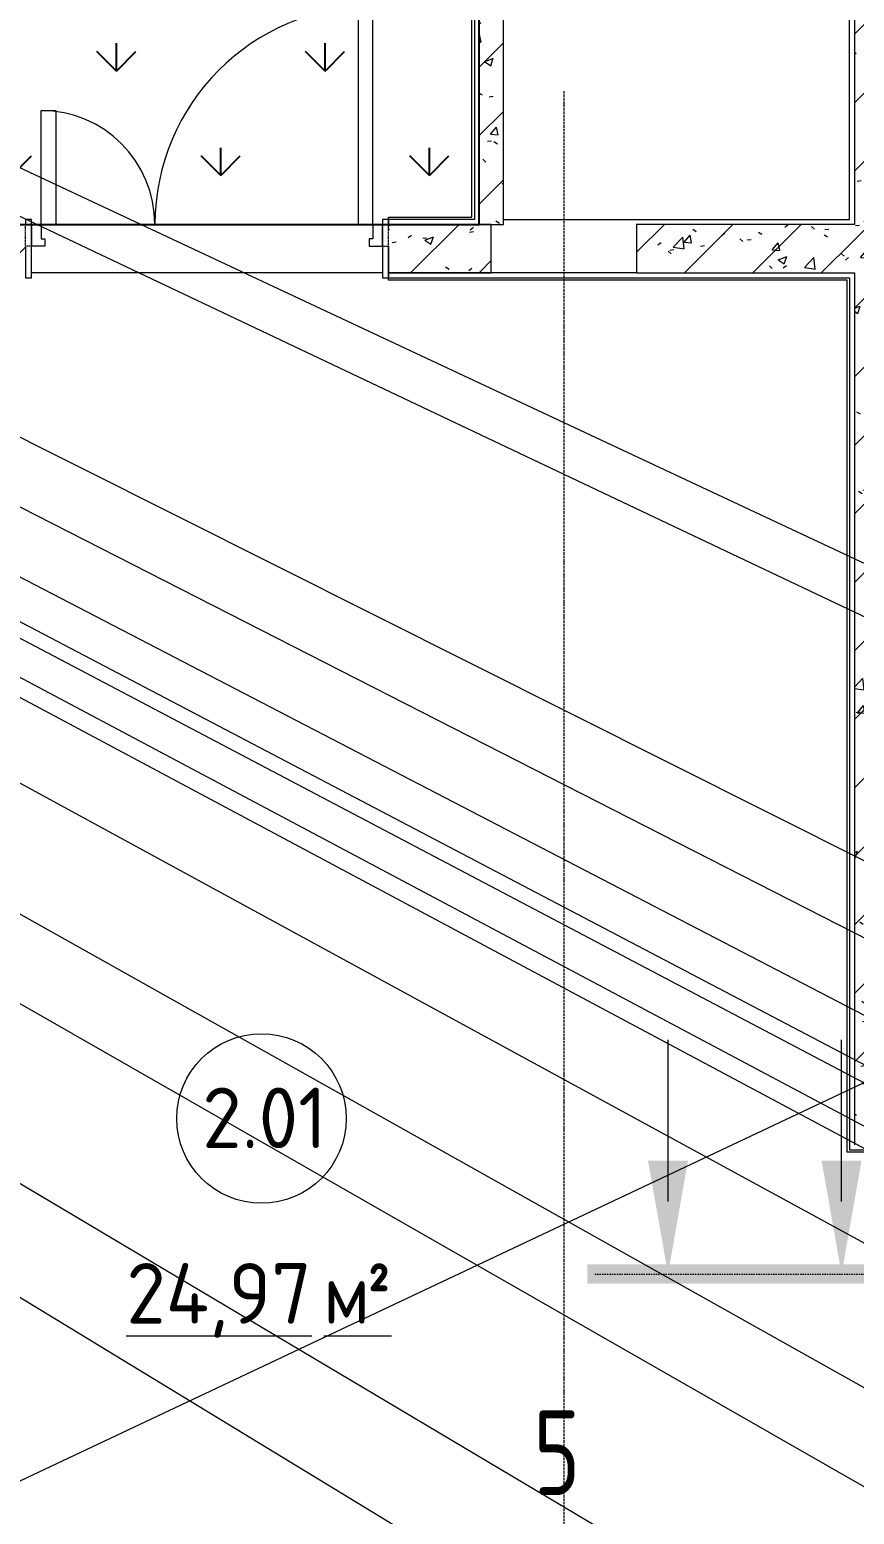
# Model space of a CAD drawing. Header units: millimetres. Extents: x -584918 to 2941280, y 3000189 to 4229862.
# Drawn here: x 160854 to 164261, y 3844641 to 3850769 of the extents above; entities that cross this region are included whole.
import ezdxf

# ---------------------------------------------------------------- set-up
doc = ezdxf.new("R2010")
doc.units = ezdxf.units.MM
for name, pattern in [('ASVP_Линия разреза', [20, 0, -10, 0, -10]), ('ASVP_Невидимые', [5, 3, -2]), ('ASVP_Осевая', [14, 10, -2, 0, -2]), ('ASVP_Штриховая_ш3 п1_5', [4.5, 3, -1.5])]:
    doc.linetypes.add(name, pattern=pattern)
for name, color, linetype, lineweight in [('Двери', 7, 'Continuous', 0), ('Линии', 7, 'Continuous', 0), ('Линии разделители', 7, 'ASVP_Штриховая_ш3 п1_5', 0), ('Марки помещений', 7, 'Continuous', 0), ('Обобщенные модели', 7, 'Continuous', 0), ('Перекрытие', 7, 'Continuous', 0), ('Разрезы', 7, 'Continuous', 0), ('Стены внутренние', 7, 'Continuous', 0), ('Стены несущие', 7, 'Continuous', 0), ('Стены отделка', 7, 'Continuous', 0), ('экспертиза ДУ', 1, 'Continuous', 0), ('экспертиза ДУ пояснения', 6, 'Continuous', 0), ('экспертиза условные обозначения', 1, 'Continuous', 0)]:
    doc.layers.add(name, color=color, linetype=linetype, lineweight=lineweight)
doc.styles.add('GOST Common_2', font='', dxfattribs={"height": 500})
doc.styles.add('GOST Common_3', font='', dxfattribs={"width": 0.9, "height": 500})
doc.styles.add('GOST Common_4', font='', dxfattribs={"width": 0.8, "height": 700})
doc.styles.get('GOST Common_2').set_extended_font_data('GOST Common')
doc.styles.get('GOST Common_3').set_extended_font_data('GOST Common')
doc.styles.get('GOST Common_4').set_extended_font_data('GOST Common')
pattern_1 = [(45, (184030.3, 3824416.36), (-141.4214, 141.4214), [])]
pattern_2 = [(50, (184030.3, 3824416.36), (364.368, -31.8783), [38.1, -419.1]), (355, (184030.3, 3824416.36), (-70.486, 382.1133), [30.48, -335.28]), (100.451, (184060.67, 3824413.7), (293.885, 350.2334), [32.38, -356.18]), (46.184, (184030.3, 3824517.96), (542.1585, -84.086), [57.15, -628.65]), (96.636, (184075.5, 3824510.96), (474.805, 494.8554), [48.57, -534.27]), (351.184, (184030.3, 3824517.96), (474.81, 494.85), [45.72, -502.92]), (21, (184081.1, 3824492.56), (303.2285, -204.5305), [38.1, -419.1]), (326, (184081.1, 3824492.56), (123.604, 368.376), [30.48, -335.28]), (71.451, (184106.37, 3824475.52), (426.834, 163.8427), [32.38, -356.18]), (37.5, (184030.3, 3824416.36), (6.17665, 169.11015), [16.764, -314.452, 16.764, -323.596, -336.55]), (37.5, (184030.3, 3824416.36), (6.17665, 169.11015), [-671.576, 16.764, -319.786]), (7.5, (184030.3, 3824416.36), (133.6389, 200.3615), [16.764, -177.292, 16.764, -306.832, -128.27]), (7.5, (184030.3, 3824416.36), (133.6389, 200.3615), [-517.652, 16.764, -111.506]), (327.5, (183917.02, 3824416.36), (271.1818, -11.45836), [16.764, -110.236, 16.764, -379.476, -525.78]), (327.5, (183917.02, 3824416.36), (271.1818, -11.45836), [-523.24, 16.764, -509.016]), (317.5, (183866.22, 3824416.36), (296.2585, 50.8528), [16.764, -148.336, 16.764, -246.38, -373.38]), (317.5, (183866.22, 3824416.36), (296.2585, 50.8528), [-428.244, 16.764, -356.616])]

# ---------------------------------------------------------------- blocks, each defined once
blk = doc.blocks.new('ASVP_ДверьПротивопожарнаяСтальная_2 полотна - EI15 1370х2000h_полотна_ Г Л _1250 в свету_-6392377-АР Этаж 02')
at = {"layer": 'Двери', "lineweight": 18}
for p, q in [((685, 1000), (625, 1000)), ((625, 1000), (625, 100)), ((685, 100), (685, 1000)), ((-685, 570), (-625, 570)), ((-685, 100), (-685, 570)), ((-625, 570), (-625, 100)), ((-725, 100), (-685, 100)), ((-725, 10), (-725, 100)), ((-625, 100), (-685, 100)), ((-685, 100), (-685, 40)), ((625, 100), (685, 100)), ((725, 100), (685, 100)), ((685, 100), (685, 40)), ((725, 10), (725, 100)), ((-670, 10), (-725, 10)), ((-685, 40), (-670, 40)), ((-670, 40), (-670, 10)), ((685, 40), (670, 40)), ((670, 40), (670, 10)), ((670, 10), (725, 10))]:
    blk.add_line(p, q, dxfattribs=at)
at = {"layer": 'Двери', "linetype": 'ASVP_Невидимые', "lineweight": 18}
for p, q in [((-750, 100), (-725, 100)), ((-750, 10), (-750, 100)), ((-725, 100), (-725, 10)), ((750, 100), (725, 100)), ((725, 100), (725, 10)), ((750, 10), (750, 100)), ((-725, 10), (-750, 10)), ((725, 10), (750, 10))]:
    blk.add_line(p, q, dxfattribs=at)
at = {"layer": 'Двери'}
for centre, radius, start, end in [((685, 100), 900, 90, 180), ((-685, 100), 470, 360, 90)]:
    blk.add_arc(centre, radius, start, end, dxfattribs=at)
blk = doc.blocks.new('ASVP_ОТКОС_Оштукатуривание дверного откоса - Оштукатуривание дверного откоса-5741163-АР Этаж 02')
at = {"layer": 'Обобщенные модели'}
for p, q in [((-750, 130), (-750, 0)), ((-725, 0), (-725, 130)), ((725, 130), (725, 0)), ((750, 0), (750, 130)), ((-750, 0), (-725, 0)), ((725, 0), (750, 0))]:
    blk.add_line(p, q, dxfattribs=at)
blk = doc.blocks.new('ASVP_ОТКОС_Оштукатуривание дверного откоса - Оштукатуривание дверного откоса-V66-АР Этаж 02')
at = {"layer": 'Обобщенные модели'}
for p, q in [((-750, 20), (-750, 0)), ((-750, 0), (-725, 0)), ((-725, 0), (-725, 20)), ((725, 20), (725, 0)), ((725, 0), (750, 0)), ((750, 0), (750, 20))]:
    blk.add_line(p, q, dxfattribs=at)
blk = doc.blocks.new('ASVP_Марка_Помещение_ДваЗначения - Номер Площадь-685795-АР Этаж 02')
at = {"layer": 'Марки помещений'}
blk.add_circle((0, 0), 3.5, dxfattribs=at)
blk = doc.blocks.new('Разрез - Номер вида сзади_3_5 мм-64069-АР Этаж 02')
at = {"layer": 'Разрезы'}
for points in [[(9.798, 0.404), (9.798, -0.394), (-0.333, -0.394), (-0.333, 0.404)], [(2.176, -4.675), (3, 0), (3.824, -4.675)]]:
    blk.add_hatch(color=256, dxfattribs=at).paths.add_polyline_path(points)
at = {"layer": 'Разрезы', "lineweight": 20}
blk.add_line((3, -3), (3, -9.663), dxfattribs=at)
blk = doc.blocks.new('Разрез - Номер вида спереди_3_5 мм-64067-АР Этаж 02')
at = {"layer": 'Разрезы'}
for points in [[(9.798, 0.404), (9.798, -0.394), (-0.333, -0.394), (-0.333, 0.404)], [(2.176, -4.675), (3, 0), (3.824, -4.675)]]:
    blk.add_hatch(color=256, dxfattribs=at).paths.add_polyline_path(points)
at = {"layer": 'Разрезы', "lineweight": 20}
blk.add_line((3, -3), (3, -9.663), dxfattribs=at)

msp = doc.modelspace()

# ---------------------------------------------------------------- hatches: boundary and pattern name
at = {"layer": 'Стены внутренние'}
h = msp.add_hatch(dxfattribs=at)
h.set_pattern_fill('FP_1', color=256, style=0, pattern_type=2)
h.set_pattern_definition(pattern_1)
h.paths.add_polyline_path([(164314.328, 3846265.697), (164361.203, 3846265.697), (164361.203, 3852610.196), (164261.203, 3852650.495), (164261.203, 3846265.697)])
h = msp.add_hatch(dxfattribs=at)
h.set_pattern_fill('FP_2', color=256, style=0, pattern_type=2)
h.set_pattern_definition(pattern_2)
h.paths.add_polyline_path([(164314.328, 3846265.697), (164361.203, 3846265.697), (164361.203, 3852610.196), (164261.203, 3852650.495), (164261.203, 3846265.697)])
h = msp.add_hatch(dxfattribs=at)
h.set_pattern_fill('FP_1', color=256, style=0, pattern_type=2)
h.set_pattern_definition(pattern_1)
h.paths.add_polyline_path([(162711.203, 3849965.697), (162811.203, 3849965.697), (162811.203, 3851827.749), (162711.203, 3851827.749), (162711.203, 3849985.697)])
h = msp.add_hatch(dxfattribs=at)
h.set_pattern_fill('FP_2', color=256, style=0, pattern_type=2)
h.set_pattern_definition(pattern_2)
h.paths.add_polyline_path([(162711.203, 3849965.697), (162811.203, 3849965.697), (162811.203, 3851827.749), (162711.203, 3851827.749), (162711.203, 3849985.697)])
h = msp.add_hatch(dxfattribs=at)
h.set_pattern_fill('FP_1', color=256, style=0, pattern_type=2)
h.set_pattern_definition(pattern_1)
h.paths.add_polyline_path([(160667.126, 3849765.697), (160836.203, 3849765.697), (160836.203, 3849965.697), (159911.203, 3849965.697), (159911.203, 3849765.697), (159931.203, 3849765.697)])
h.paths.add_polyline_path([(162711.203, 3849765.697), (162761.203, 3849765.697), (162761.203, 3849965.697), (162336.203, 3849965.697), (162336.203, 3849765.697)])
h = msp.add_hatch(dxfattribs=at)
h.set_pattern_fill('FP_2', color=256, style=0, pattern_type=2)
h.set_pattern_definition(pattern_2)
h.paths.add_polyline_path([(160667.126, 3849765.697), (160836.203, 3849765.697), (160836.203, 3849965.697), (159911.203, 3849965.697), (159911.203, 3849765.697), (159931.203, 3849765.697)])
h.paths.add_polyline_path([(162711.203, 3849765.697), (162761.203, 3849765.697), (162761.203, 3849965.697), (162336.203, 3849965.697), (162336.203, 3849765.697)])
h = msp.add_hatch(dxfattribs=at)
h.set_pattern_fill('FP_1', color=256, style=0, pattern_type=2)
h.set_pattern_definition(pattern_1)
h.paths.add_polyline_path([(164261.203, 3849765.697), (164261.203, 3849965.697), (163361.203, 3849965.697), (163361.203, 3849765.697), (164241.203, 3849765.697)])
h = msp.add_hatch(dxfattribs=at)
h.set_pattern_fill('FP_2', color=256, style=0, pattern_type=2)
h.set_pattern_definition(pattern_2)
h.paths.add_polyline_path([(164261.203, 3849765.697), (164261.203, 3849965.697), (163361.203, 3849965.697), (163361.203, 3849765.697), (164241.203, 3849765.697)])
at = {"layer": 'экспертиза условные обозначения', "lineweight": -3}
h = msp.add_hatch(dxfattribs=at)
h.set_pattern_fill('GRASS', color=3, scale=24)
h.set_pattern_definition([(90, (183626.44, 3579035.56), (-431.0523, 431.0523), [114.3, -747.8046]), (45, (183626.44, 3579035.56), (-431.0523, 431.0523), [114.3, -495.3]), (135, (183626.44, 3579035.56), (-431.0523, -431.0523), [114.3, -495.3])])
edge = h.paths.add_edge_path()
edge.add_line((162711.203, 3849965.697), (162711.203, 3851861.507))
edge.add_arc((163820.96, 3851847.056), 1109.851, 68.7973756, 179.2539253, ccw=False)
edge.add_line((164222.357, 3852881.778), (165338.316, 3852432.063))
edge.add_line((165338.316, 3852432.063), (166048.491, 3854194.349))
edge.add_line((166048.491, 3854194.349), (159932.508, 3856664.389))
edge.add_line((159932.508, 3856664.389), (159911.203, 3849965.697))
edge.add_line((159911.203, 3849965.697), (162711.203, 3849965.697))

# ---------------------------------------------------------------- linework, layer by layer
at = {"layer": 'Линии', "linetype": 'ASVP_Осевая'}
msp.add_line((163061.203, 3850515.697), (163061.203, 3843515.697), dxfattribs=at)
at = {"layer": 'Линии разделители'}
for p, q in [((160961.203, 3849965.697), (162211.203, 3849965.697)), ((162311.203, 3849765.697), (160861.203, 3849765.697))]:
    msp.add_line(p, q, dxfattribs=at)
at = {"layer": 'Перекрытие'}
for p, q in [((164241.203, 3849985.697), (164241.203, 3852405.697)), ((160961.203, 3849965.697), (162211.203, 3849965.697)), ((162811.203, 3849985.697), (164241.203, 3849985.697)), ((162311.203, 3849765.697), (160861.203, 3849765.697))]:
    msp.add_line(p, q, dxfattribs=at)
at = {"layer": 'Разрезы', "linetype": 'ASVP_Линия разреза'}
msp.add_line((163191.332, 3845632.618), (164508.444, 3845632.618), dxfattribs=at)
at = {"layer": 'Стены внутренние'}
for p, q in [((162681.203, 3849995.697), (162681.203, 3851827.749)), ((162336.203, 3849995.697), (162681.203, 3849995.697)), ((162336.203, 3849985.697), (162336.203, 3849995.697)), ((162336.203, 3849735.697), (162336.203, 3849745.697)), ((164231.203, 3849735.697), (162336.203, 3849735.697)), ((164231.203, 3846135.697), (164231.203, 3849735.697)), ((165531.203, 3846135.697), (164231.203, 3846135.697))]:
    msp.add_line(p, q, dxfattribs=at)
at = {"layer": 'Стены несущие'}
for p, q in [((164261.203, 3852650.495), (164261.203, 3849965.697)), ((162711.203, 3851827.749), (162711.203, 3849965.697)), ((162811.203, 3849965.697), (162811.203, 3851827.749)), ((162761.203, 3849965.697), (162336.203, 3849965.697)), ((162711.203, 3849965.697), (162811.203, 3849965.697)), ((162761.203, 3849765.697), (162761.203, 3849965.697)), ((164261.203, 3849965.697), (163361.203, 3849965.697)), ((163361.203, 3849965.697), (163361.203, 3849765.697)), ((162336.203, 3849875.697), (162336.203, 3849765.697)), ((162336.203, 3849765.697), (162761.203, 3849765.697)), ((163361.203, 3849765.697), (164261.203, 3849765.697)), ((164261.203, 3849765.697), (164261.203, 3846165.697))]:
    msp.add_line(p, q, dxfattribs=at)
at = {"layer": 'Стены отделка'}
for p, q in [((162691.203, 3851827.749), (162691.203, 3849985.697)), ((162691.203, 3849985.697), (162336.203, 3849985.697)), ((162336.203, 3849985.697), (162336.203, 3849965.697)), ((162336.203, 3849965.697), (162711.203, 3849965.697)), ((162711.203, 3849965.697), (162711.203, 3849965.697)), ((163361.203, 3849765.697), (162336.203, 3849765.697)), ((162336.203, 3849765.697), (162336.203, 3849745.697)), ((162336.203, 3849745.697), (164241.203, 3849745.697)), ((164241.203, 3849745.697), (164241.203, 3846145.697)), ((164241.203, 3846145.697), (165541.203, 3846145.697))]:
    msp.add_line(p, q, dxfattribs=at)
at = {"layer": 'экспертиза ДУ'}
msp.add_lwpolyline([(98367.279, 3815328.128), (179694.671, 3853683.015)], dxfattribs=at)
at = {"layer": 'экспертиза ДУ пояснения'}
for points in [[(169871.49, 3842728.499), (127632.222, 3865719.663)], [(127632.222, 3865719.663), (170829.006, 3842777.3)], [(175630.543, 3836522.339), (127632.222, 3865719.663)], [(176618.23, 3836615.777), (127632.222, 3865719.663)], [(127632.222, 3865719.663), (182583.877, 3836395.57)], [(183477.908, 3836444.323), (127632.222, 3865719.663)], [(189381.376, 3830415.598), (127632.222, 3865719.663)], [(127632.222, 3865719.663), (190303.722, 3830587.545)], [(196251.948, 3830728.236), (127632.222, 3865719.663)], [(127632.222, 3865719.663), (197324.351, 3830787.504)], [(202853.373, 3826133.956), (127632.222, 3865719.663)], [(127632.222, 3865719.663), (203742.915, 3826246.124)], [(209860.825, 3826760.098), (127632.222, 3865719.663)], [(127632.222, 3865719.663), (210809.562, 3826812.887)]]:
    msp.add_lwpolyline(points, dxfattribs=at)
at = {"layer": 'экспертиза условные обозначения', "color": 3, "lineweight": -3}
msp.add_lwpolyline([(162711.203, 3849965.697), (162711.203, 3851861.507, -0.52310159), (164222.357, 3852881.778), (165338.316, 3852432.063), (166048.491, 3854194.349), (159932.508, 3856664.389), (159911.203, 3849965.697), (162711.203, 3849965.697)], format="xyb", dxfattribs=at)

# ---------------------------------------------------------------- block references
at = {"layer": 'Двери'}
msp.add_blockref('ASVP_ДверьПротивопожарнаяСтальная_2 полотна - EI15 1370х2000h_полотна_ Г Л _1250 в свету_-6392377-АР Этаж 02', (161586.203, 3849865.697), dxfattribs=at)
at = {"layer": 'Марки помещений', "xscale": 99.99999999999993, "yscale": 99.99999999999993, "zscale": 99.99999999999993}
msp.add_blockref('ASVP_Марка_Помещение_ДваЗначения - Номер Площадь-685795-АР Этаж 02', (161811.471, 3846274.564), dxfattribs=at)
at = {"layer": 'Обобщенные модели', "rotation": 180}
msp.add_blockref('ASVP_ОТКОС_Оштукатуривание дверного откоса - Оштукатуривание дверного откоса-V66-АР Этаж 02', (161586.203, 3849985.697), dxfattribs=at)
at = {"layer": 'Обобщенные модели'}
msp.add_blockref('ASVP_ОТКОС_Оштукатуривание дверного откоса - Оштукатуривание дверного откоса-5741163-АР Этаж 02', (161586.203, 3849745.697), dxfattribs=at)
at = {"layer": 'Разрезы', "extrusion": (0, 0, -1), "xscale": 99.99999999999993, "yscale": 99.99999999999993, "zscale": 99.99999999999993, "rotation": 180}
msp.add_blockref('Разрез - Номер вида спереди_3_5 мм-64067-АР Этаж 02', (-163191.332, 3845632.618), dxfattribs=at)
at = {"layer": 'Разрезы', "xscale": 99.99999999999993, "yscale": 99.99999999999993, "zscale": 99.99999999999993, "rotation": 180}
msp.add_blockref('Разрез - Номер вида сзади_3_5 мм-64069-АР Этаж 02', (164508.444, 3845632.618), dxfattribs=at)

# ---------------------------------------------------------------- texts
at = {"layer": 'Марки помещений', "char_height": 250, "attachment_point": 1}
for s, insert, width, style in [('2.01', (161566.664, 3846402.289), 606.07575, 'GOST Common_2'), ('\\L24,97 ', (161253.028, 3845677.758), 988.48069, 'GOST Common_2'), ('\\L\\fGOST Common|b0|i0|c238|p34|;\\W.9;\\L²', (162247.2, 3845677.758), 165.94931, 'GOST Common_3'), ('\\L\\fGOST Common|b0|i0|c204|p34|;\\W.9;\\Lм', (162068.606, 3845677.758), 216.45562, 'GOST Common_2')]:
    msp.add_mtext(s, dxfattribs=dict(at, insert=insert, width=width, style=style))
at = {"layer": 'Разрезы', "insert": (162934.933, 3845070.125), "char_height": 350, "width": 243.713, "attachment_point": 1, "style": 'GOST Common_4'}
msp.add_mtext('\\fGOST Common|b0|i0|c204|p34|;\\W.8;5', dxfattribs=at)

doc.saveas('drawing.dxf')
